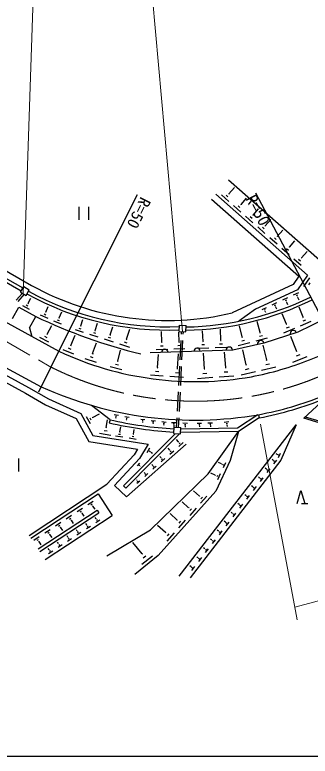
# Model space of a CAD drawing. Units: millimetres, scale not verified. Extents: x 40000 to 680000, y 20000 to 380000.
# Drawn here: x 174673 to 220442, y 205000 to 320124 of the extents above; entities that cross this region are included whole.
import ezdxf
from ezdxf.enums import TextEntityAlignment as Align

# ---------------------------------------------------------------- set-up
doc = ezdxf.new("R2010")
doc.units = ezdxf.units.MM
doc.header["$LTSCALE"] = 1000
doc.linetypes.add('CHAIN', pattern=[18.5, 12, -1.5, 3.5, -1.5])
for name, color, linetype, lineweight in [('M-BGD', 7, 'Continuous', 25), ('M-BMK', 2, 'CHAIN', 13), ('M-STR-HTXT', 7, 'Continuous', 13), ('M-TTL-BAND', 7, 'Continuous', 25)]:
    doc.layers.add(name, color=color, linetype=linetype, lineweight=lineweight)
doc.styles.add('ＭＳ ゴシック', font='')
doc.styles.get('ＭＳ ゴシック').set_extended_font_data('MS Gothic')

msp = doc.modelspace()

# ---------------------------------------------------------------- linework, layer by layer
at = {"layer": 'M-BGD'}
for p, q in [((207806, 294502), (224253, 279981)), ((207852, 292327), (208713, 293301)), ((226002, 265900), (212002, 292433)), ((151861, 291488), (175920, 277707)), ((180264, 265423), (193707, 292242)), ((205158, 291504), (218700, 279548)), ((205820, 292253), (220026, 279711)), ((206695, 292148), (207819, 291156)), ((207414, 292113), (207695, 291865)), ((207817, 292358), (207888, 292296)), ((209727, 290672), (210587, 291647)), ((151613, 291054), (175671, 277274)), ((154317, 291234), (177277, 278082)), ((184584, 290291), (184584, 288291)), ((186084, 290291), (186084, 288291)), ((208569, 290494), (209693, 289501)), ((209288, 290459), (209569, 290211)), ((209691, 290703), (209762, 290641)), ((211566, 289048), (211636, 288986)), ((211601, 289017), (212461, 289992)), ((210443, 288839), (211567, 287846)), ((211162, 288804), (211443, 288556)), ((213475, 287363), (214335, 288337)), ((212317, 287184), (213441, 286192)), ((213036, 287150), (213317, 286901)), ((213440, 287394), (213510, 287332)), ((215349, 285708), (216209, 286683)), ((214191, 285530), (215315, 284537)), ((215314, 285739), (215384, 285677)), ((214910, 285495), (215192, 285247)), ((217223, 284053), (218083, 285028)), ((216065, 283875), (217189, 282882)), ((216785, 283840), (217066, 283592)), ((217188, 284085), (217258, 284022)), ((219097, 282399), (219957, 283373)), ((217939, 282221), (219064, 281228)), ((218659, 282186), (218940, 281937)), ((219062, 282430), (219132, 282368)), ((218700, 279548), (217788, 278222)), ((220026, 279711), (218457, 277430)), ((220350, 279300), (219418, 277944)), ((175547, 277057), (176044, 277924)), ((176044, 277924), (176912, 277427)), ((217788, 278222), (208361, 273839)), ((220407, 278512), (220174, 278173)), ((175845, 276886), (174892, 275809)), ((176111, 276733), (175117, 275610)), ((175547, 277057), (176414, 276560)), ((176414, 276560), (176912, 277427)), ((218457, 277430), (211956, 274407)), ((218658, 276972), (217833, 276588)), ((218464, 276580), (218258, 276484)), ((176699, 275343), (176765, 275307)), ((176732, 275325), (177175, 276131)), ((215252, 275389), (214506, 275041)), ((216936, 276171), (216150, 275806)), ((216751, 275798), (216554, 275707)), ((216787, 275529), (216737, 275506)), ((216762, 275517), (216928, 275161)), ((218502, 276297), (218450, 276273)), ((218476, 276285), (218667, 275873)), ((168931, 274796), (181496, 267881)), ((174306, 272979), (175271, 274731)), ((175271, 274731), (177899, 273285)), ((175853, 274981), (176911, 274399)), ((176425, 275081), (176689, 274935)), ((179487, 273961), (179861, 274817)), ((181551, 273066), (181957, 273998)), ((211956, 274407), (209376, 272534)), ((213608, 274624), (212952, 274319)), ((213453, 274313), (213290, 274237)), ((213483, 274088), (213442, 274069)), ((213463, 274078), (213525, 273944)), ((215077, 275034), (214890, 274948)), ((215111, 274778), (215064, 274756)), ((215087, 274767), (215228, 274465)), ((219376, 273169), (218716, 274724)), ((176935, 271533), (177899, 273285)), ((178609, 273521), (179762, 273017)), ((179192, 273678), (179480, 273552)), ((179451, 273977), (179523, 273945)), ((181514, 273082), (181587, 273050)), ((216796, 272092), (216121, 273683)), ((222795, 272937), (218544, 270832)), ((219324, 273147), (219427, 273191)), ((179673, 270547), (180400, 271867)), ((180666, 272623), (181827, 272116)), ((181253, 272781), (181544, 272654)), ((184848, 271831), (184928, 271805)), ((184888, 271818), (185213, 272830)), ((187126, 271114), (187482, 272223)), ((200155, 270958), (200213, 271956)), ((200213, 271956), (201211, 271898)), ((201153, 270900), (201211, 271898)), ((209927, 270104), (209481, 271824)), ((212672, 270800), (212235, 272487)), ((216743, 272070), (216848, 272114)), ((218971, 271830), (220619, 272529)), ((219379, 272587), (219791, 272761)), ((176935, 271533), (177329, 270175)), ((179630, 270572), (179717, 270523)), ((184000, 271254), (185282, 270843)), ((184604, 271485), (184925, 271382)), ((186838, 270775), (187164, 270671)), ((187086, 271127), (187167, 271101)), ((189460, 270418), (189869, 271693)), ((191980, 269738), (192487, 271319)), ((197433, 269276), (197379, 270923)), ((200151, 269307), (200099, 270869)), ((200155, 270958), (201153, 270900)), ((200484, 270547), (200504, 270937)), ((200784, 270531), (200804, 270920)), ((203836, 269420), (203782, 271048)), ((206601, 269566), (206543, 271325)), ((212617, 270786), (212727, 270814)), ((218544, 270832), (213283, 269149)), ((216385, 270734), (218058, 271443)), ((216799, 271502), (217218, 271679)), ((178513, 270093), (179911, 269324)), ((179268, 270224), (179617, 270032)), ((183347, 268788), (184018, 270370)), ((186224, 270541), (187527, 270123)), ((188502, 269810), (189885, 269367)), ((189154, 270059), (189500, 269948)), ((189417, 270432), (189503, 270404)), ((191931, 269754), (192029, 269723)), ((200279, 266552), (200433, 269548)), ((200578, 266537), (200733, 269533)), ((203783, 269419), (203889, 269422)), ((206545, 269564), (206656, 269568)), ((209842, 269508), (210290, 269624)), ((209871, 270089), (209983, 270118)), ((212062, 269509), (213832, 269968)), ((212588, 270212), (213031, 270327)), ((218346, 267927), (217450, 270168)), ((165800, 269329), (178748, 262380)), ((182937, 268387), (183343, 268215)), ((183296, 268810), (183397, 268766)), ((186733, 267514), (187302, 269196)), ((190888, 269045), (192465, 268539)), ((191631, 269328), (192026, 269202)), ((197226, 268728), (197677, 268743)), ((197377, 269274), (197490, 269278)), ((199331, 268255), (201038, 268311)), ((199954, 268788), (200381, 268802)), ((200097, 269305), (200204, 269309)), ((203023, 268377), (204716, 268432)), ((203641, 268906), (204064, 268919)), ((205744, 268466), (207528, 268525)), ((206395, 269023), (206841, 269038)), ((213283, 269149), (208443, 268055)), ((209309, 268796), (211102, 269260)), ((213714, 266528), (213172, 268817)), ((182122, 268159), (183745, 267470)), ((186678, 267533), (186788, 267496)), ((190621, 266347), (191039, 268040)), ((208443, 268055), (195648, 267634)), ((196567, 268164), (198371, 268224)), ((196775, 265335), (196937, 267378)), ((199870, 265192), (200051, 267480)), ((204069, 265165), (203889, 267605)), ((207358, 265367), (207185, 267713)), ((210535, 265787), (209988, 268101)), ((218278, 267899), (218415, 267954)), ((218335, 267161), (218882, 267380)), ((169656, 266152), (176805, 262260)), ((185501, 266759), (187253, 266166)), ((186336, 267063), (186774, 266914)), ((190565, 266361), (190676, 266334)), ((213645, 266512), (213782, 266544)), ((217778, 266177), (219965, 267052)), ((169427, 265138), (176315, 261388)), ((180271, 265419), (178319, 261524)), ((189464, 265497), (191248, 265056)), ((190265, 265867), (190712, 265757)), ((196714, 265340), (196836, 265330)), ((199804, 265197), (199936, 265187)), ((200073, 262557), (200228, 265553)), ((200373, 262542), (200527, 265538)), ((203995, 265159), (204142, 265170)), ((207287, 265361), (207430, 265372)), ((210416, 265056), (210970, 265187)), ((210466, 265771), (210605, 265804)), ((212926, 264948), (215126, 265468)), ((213595, 265803), (214145, 265933)), ((195708, 264242), (197658, 264088)), ((196485, 264769), (196973, 264731)), ((198710, 264005), (200829, 263837)), ((199555, 264577), (200084, 264536)), ((202999, 263670), (205346, 263843)), ((203827, 264439), (204414, 264482)), ((206320, 263915), (208599, 264083)), ((207124, 264662), (207694, 264704)), ((209741, 264194), (211959, 264719)), ((176315, 261388), (179430, 259585)), ((176805, 262260), (179886, 260476)), ((199868, 258562), (200022, 261559)), ((200168, 258547), (200322, 261543)), ((179886, 260476), (184913, 258233)), ((219480, 257487), (222787, 260548)), ((179430, 259585), (184196, 257458)), ((189423, 257242), (186576, 259477)), ((184913, 258233), (186778, 254801)), ((186704, 257574), (187797, 258168)), ((190049, 258074), (190742, 257941)), ((212349, 258015), (209181, 255924)), ((212445, 258031), (212537, 257540)), ((184196, 257458), (186135, 253890)), ((185735, 257768), (186339, 256656)), ((186295, 257532), (186446, 257254)), ((186685, 257609), (186723, 257539)), ((188826, 256060), (189011, 257232)), ((189423, 257242), (189311, 256755)), ((190269, 257816), (190442, 257783)), ((190315, 257591), (190283, 257423)), ((190294, 257595), (190337, 257587)), ((191716, 257754), (192368, 257629)), ((191923, 257511), (192086, 257480)), ((191967, 257300), (191945, 257188)), ((191946, 257304), (191987, 257296)), ((194189, 257338), (194816, 257263)), ((194402, 257122), (194559, 257103)), ((194439, 256927), (194478, 256922)), ((194458, 256924), (194447, 256834)), ((195813, 257145), (196458, 257069)), ((196032, 256923), (196193, 256904)), ((197455, 256951), (198118, 256873)), ((198972, 256828), (199688, 256800)), ((199740, 256066), (199817, 257564)), ((200039, 256050), (200116, 257548)), ((200705, 256759), (201441, 256730)), ((202910, 256708), (203602, 256732)), ((204604, 256766), (205311, 256790)), ((207124, 256872), (207862, 256947)), ((212537, 257540), (209335, 255426)), ((224390, 255982), (219480, 257487)), ((219592, 257590), (219554, 257465)), ((219687, 257679), (224646, 256190)), ((188771, 256069), (188881, 256052)), ((190952, 255344), (191075, 256123)), ((193047, 254997), (193164, 255736)), ((196069, 256723), (196110, 256718)), ((196089, 256720), (196076, 256604)), ((197680, 256722), (197846, 256703)), ((197719, 256516), (197760, 256511)), ((197739, 256514), (197722, 256371)), ((199232, 256603), (199411, 256596)), ((199291, 256386), (199335, 256384)), ((199313, 256385), (199303, 256146)), ((199339, 255085), (199390, 256084)), ((199390, 256084), (200389, 256032)), ((200143, 232934), (218285, 256431)), ((200338, 255034), (200389, 256032)), ((209181, 255924), (200376, 255783)), ((200972, 256528), (201156, 256520)), ((201032, 256304), (201078, 256302)), ((201055, 256303), (201047, 256094)), ((203176, 256509), (203349, 256515)), ((203248, 256304), (203292, 256306)), ((203270, 256305), (203276, 256130)), ((204877, 256562), (205053, 256568)), ((204950, 256353), (204994, 256354)), ((204972, 256353), (204979, 256157)), ((207423, 256679), (207608, 256697)), ((207515, 256464), (207561, 256469)), ((207538, 256467), (207565, 256197)), ((218285, 256431), (215891, 250950)), ((186778, 254801), (195345, 253449)), ((187785, 255148), (189536, 254872)), ((188525, 255570), (188962, 255501)), ((190279, 254755), (191411, 254576)), ((190757, 255027), (191040, 254983)), ((190917, 255350), (190988, 255339)), ((199504, 255077), (191493, 246958)), ((200172, 255042), (191849, 246607)), ((192857, 254687), (193133, 254644)), ((193013, 255002), (193082, 254991)), ((199339, 255085), (200338, 255034)), ((209335, 255426), (200350, 255283)), ((204641, 248844), (209335, 255426)), ((209335, 255426), (208065, 250927)), ((186135, 253890), (193708, 252695)), ((191994, 245287), (201210, 253449)), ((192391, 254422), (193495, 254247)), ((195345, 253449), (193967, 251206)), ((200052, 253808), (199732, 254169)), ((200031, 253790), (200073, 253827)), ((200073, 253110), (200743, 253703)), ((200146, 253533), (200313, 253681)), ((193708, 252695), (193166, 251812)), ((195557, 252838), (195115, 252119)), ((195607, 252436), (195496, 252256)), ((195781, 252236), (195754, 252191)), ((195767, 252214), (196013, 252062)), ((198671, 252535), (198410, 252830)), ((198651, 252518), (198690, 252553)), ((198690, 251885), (199314, 252437)), ((198759, 252279), (198914, 252417)), ((175249, 251225), (175249, 249225)), ((193166, 251812), (188933, 247221)), ((193967, 251206), (190129, 247044)), ((197336, 251305), (197132, 251535)), ((197318, 251289), (197354, 251321)), ((197354, 250702), (197932, 251214)), ((197417, 251067), (197562, 251195)), ((214712, 250954), (214539, 251087)), ((214698, 250936), (214726, 250972)), ((214837, 250399), (215281, 250976)), ((215285, 251887), (215180, 251933)), ((215276, 251866), (215294, 251908)), ((215446, 251719), (215518, 251883)), ((215536, 251386), (215823, 252043)), ((194000, 250504), (193607, 250078)), ((193980, 250226), (193882, 250119)), ((194071, 250068), (194046, 250042)), ((194059, 250055), (194062, 250052)), ((196045, 250115), (195896, 250283)), ((196028, 250100), (196061, 250130)), ((196061, 249557), (196596, 250031)), ((196120, 249895), (196254, 250014)), ((215891, 250950), (201844, 232682)), ((208065, 250927), (205802, 246161)), ((206678, 250375), (206242, 250581)), ((206689, 250399), (206666, 250350)), ((206957, 250361), (206865, 250167)), ((207329, 250542), (206960, 249764)), ((214830, 250749), (214941, 250893)), ((194796, 248964), (194701, 249072)), ((194781, 248951), (194812, 248978)), ((194812, 248451), (195305, 248887)), ((194866, 248762), (194989, 248871)), ((195709, 240153), (204641, 248844)), ((205735, 248626), (205072, 248941)), ((206514, 248826), (206072, 247896)), ((213658, 249584), (213482, 249719)), ((213644, 249566), (213671, 249602)), ((213776, 249378), (213887, 249523)), ((213782, 249028), (214227, 249606)), ((193589, 247852), (193546, 247901)), ((193575, 247839), (193604, 247864)), ((193604, 247380), (194056, 247781)), ((193653, 247666), (193766, 247766)), ((205749, 248655), (205721, 248597)), ((206069, 248610), (205959, 248377)), ((212602, 248213), (212424, 248349)), ((212588, 248195), (212616, 248231)), ((212720, 248006), (212832, 248151)), ((212727, 247655), (213173, 248235)), ((176886, 239272), (188933, 247221)), ((190129, 247044), (191994, 245287)), ((191493, 246958), (191849, 246607)), ((211545, 246840), (211366, 246978)), ((211531, 246822), (211559, 246858)), ((211664, 246633), (211775, 246779)), ((211670, 246281), (212117, 246863)), ((177161, 238855), (187566, 245721)), ((187566, 245721), (189769, 242382)), ((205802, 246161), (196911, 236188)), ((203303, 245393), (202374, 246221)), ((203333, 245427), (203274, 245360)), ((204415, 245356), (203467, 244293)), ((203741, 245242), (203504, 244976)), ((210487, 245466), (210306, 245606)), ((210473, 245448), (210501, 245484)), ((210606, 245259), (210718, 245405)), ((210613, 244906), (211061, 245489)), ((218405, 244263), (219005, 246263)), ((219005, 246263), (219605, 244263)), ((185978, 244074), (186812, 244624)), ((186456, 244030), (186665, 244167)), ((201605, 243567), (200583, 244479)), ((209428, 244091), (209245, 244232)), ((209414, 244073), (209442, 244109)), ((209554, 243529), (210003, 244113)), ((219105, 244263), (220105, 244263)), ((178263, 237186), (187416, 243225)), ((184308, 242972), (185143, 243523)), ((184787, 242928), (184995, 243066)), ((186699, 243831), (186752, 243865)), ((186726, 243848), (187056, 243347)), ((187416, 243225), (187691, 242808)), ((201637, 243603), (201574, 243532)), ((202785, 243528), (201779, 242400)), ((202069, 243407), (201818, 243125)), ((209547, 243883), (209660, 244029)), ((178538, 236768), (187691, 242808)), ((179364, 235516), (189769, 242382)), ((182639, 241871), (183474, 242421)), ((183117, 241827), (183326, 241964)), ((185030, 242729), (185082, 242764)), ((185056, 242747), (185387, 242246)), ((187278, 241876), (187140, 242085)), ((187258, 241863), (187297, 241889)), ((199846, 241675), (198727, 242673)), ((208368, 242714), (208183, 242856)), ((208354, 242696), (208382, 242732)), ((208488, 242506), (208600, 242652)), ((208494, 242151), (208945, 242737)), ((180970, 240769), (181804, 241320)), ((181448, 240725), (181657, 240863)), ((183361, 241628), (183413, 241662)), ((183387, 241645), (183717, 241144)), ((185817, 240912), (185679, 241121)), ((185752, 240330), (186378, 240743)), ((185798, 240900), (185837, 240925)), ((185863, 240673), (186019, 240776)), ((187213, 241294), (187839, 241707)), ((187324, 241637), (187480, 241740)), ((198023, 239715), (196804, 240801)), ((199879, 241713), (199813, 241638)), ((201096, 241634), (200030, 240438)), ((200338, 241505), (200071, 241206)), ((207307, 241336), (207120, 241480)), ((207293, 241318), (207321, 241354)), ((207427, 241127), (207540, 241274)), ((207434, 240772), (207885, 241359)), ((179300, 239668), (180135, 240218)), ((179779, 239624), (179987, 239761)), ((180022, 239425), (180074, 239459)), ((181691, 240526), (181744, 240561)), ((181718, 240544), (182048, 240043)), ((184356, 239949), (184219, 240157)), ((184291, 239367), (184917, 239780)), ((184337, 239936), (184376, 239962)), ((184402, 239709), (184559, 239813)), ((188940, 236108), (195709, 240153)), ((198058, 239754), (197988, 239675)), ((199346, 239671), (198218, 238406)), ((198543, 239535), (198261, 239218)), ((206245, 239957), (206056, 240102)), ((206231, 239938), (206259, 239975)), ((206365, 239747), (206478, 239894)), ((206372, 239391), (206824, 239979)), ((177631, 238566), (178466, 239117)), ((178109, 238522), (178318, 238660)), ((178353, 238323), (178405, 238358)), ((178379, 238341), (178709, 237840)), ((180048, 239442), (180379, 238941)), ((182896, 238985), (182758, 239194)), ((182831, 238403), (183457, 238816)), ((182876, 238972), (182915, 238998)), ((182941, 238745), (183098, 238849)), ((205182, 238576), (204991, 238723)), ((205168, 238557), (205196, 238594)), ((205302, 238366), (205416, 238514)), ((205309, 238009), (205763, 238599)), ((179974, 237057), (179837, 237266)), ((181435, 238021), (181297, 238230)), ((181370, 237439), (181996, 237852)), ((181416, 238008), (181455, 238034)), ((181481, 237782), (181637, 237885)), ((194391, 236398), (192956, 238162)), ((204118, 237194), (203925, 237342)), ((204104, 237175), (204132, 237212)), ((204245, 236626), (204700, 237217)), ((179909, 236475), (180535, 236888)), ((179955, 237044), (179994, 237070)), ((180020, 236818), (180177, 236921)), ((196911, 236188), (193266, 233224)), ((194441, 236439), (194340, 236357)), ((195991, 236085), (194371, 234767)), ((194988, 236077), (194584, 235747)), ((204239, 236984), (204352, 237131)), ((203053, 235810), (202858, 235960)), ((203039, 235792), (203067, 235829)), ((203174, 235599), (203288, 235748)), ((203181, 235241), (203636, 235833)), ((201987, 234425), (201790, 234576)), ((201972, 234407), (202001, 234444)), ((202108, 234214), (202222, 234363)), ((202115, 233854), (202571, 234448))]:
    msp.add_line(p, q, dxfattribs=at)
for centre, radius, start, end in [((198324, 316287), 43618, 241.14938, 283.3027), ((198324, 316287), 45118, 241.12817, 272.34371), ((198324, 316287), 44618, 241.13863, 272.40726), ((200377, 317437), 45796, 271.02539, 296.08236), ((200377, 317437), 46296, 270.9785, 296.12259), ((214697, 350533), 85565, 244.52857, 256.12292), ((217823, 270602), 500, 17.74467, 197.74467), ((212795, 269039), 500, 12.73965, 192.73965), ((202908, 267873), 500, 1.88405, 181.88405), ((207905, 268037), 500, 1.88405, 181.88405), ((198389, 324704), 62141, 290.68907, 296.86087), ((202653, 312983), 49818, 244.86904, 280.04007), ((197911, 267708), 500, 1.88405, 181.88405), ((202669, 310122), 47000, 280.6293, 292.08816), ((202643, 314810), 57618, 245.49839, 279.79464), ((202669, 310122), 53000, 280.6293, 292.08816), ((202669, 310122), 53500, 280.6293, 292.08816), ((202643, 314810), 59566, 257.06613, 266.83213), ((202643, 314810), 59066, 257.06613, 266.83023)]:
    msp.add_arc(centre, radius, start, end, dxfattribs=at)
at = {"layer": 'M-BMK'}
msp.add_line((166604, 273248), (180271, 265419), dxfattribs=at)
msp.add_arc((202669, 310122), 50000, 243.38666, 297.81751, dxfattribs=at)
at = {"layer": 'M-STR-HTXT'}
for p, q in [((195573, 327796), (200654, 270929)), ((177610, 325318), (175981, 276808)), ((212722, 256557), (218422, 226183))]:
    msp.add_line(p, q, dxfattribs=at)
msp.add_arc((149001, 489434), 270256, 284.80365, 325.47158, dxfattribs=at)
at = {"layer": 'M-TTL-BAND'}
msp.add_line((40000, 205000), (579000, 205000), dxfattribs=at)

# ---------------------------------------------------------------- texts
at = {"layer": 'M-BGD', "style": 'ＭＳ ゴシック'}
msp.add_text('R=50', height=1833, rotation=243.378, dxfattribs=at).set_placement((193707, 292242), align=Align.BOTTOM_LEFT)
msp.add_text('R=50', height=1833, rotation=297.818, dxfattribs=at).set_placement((212002, 292433), align=Align.TOP_LEFT)

doc.saveas('drawing.dxf')
